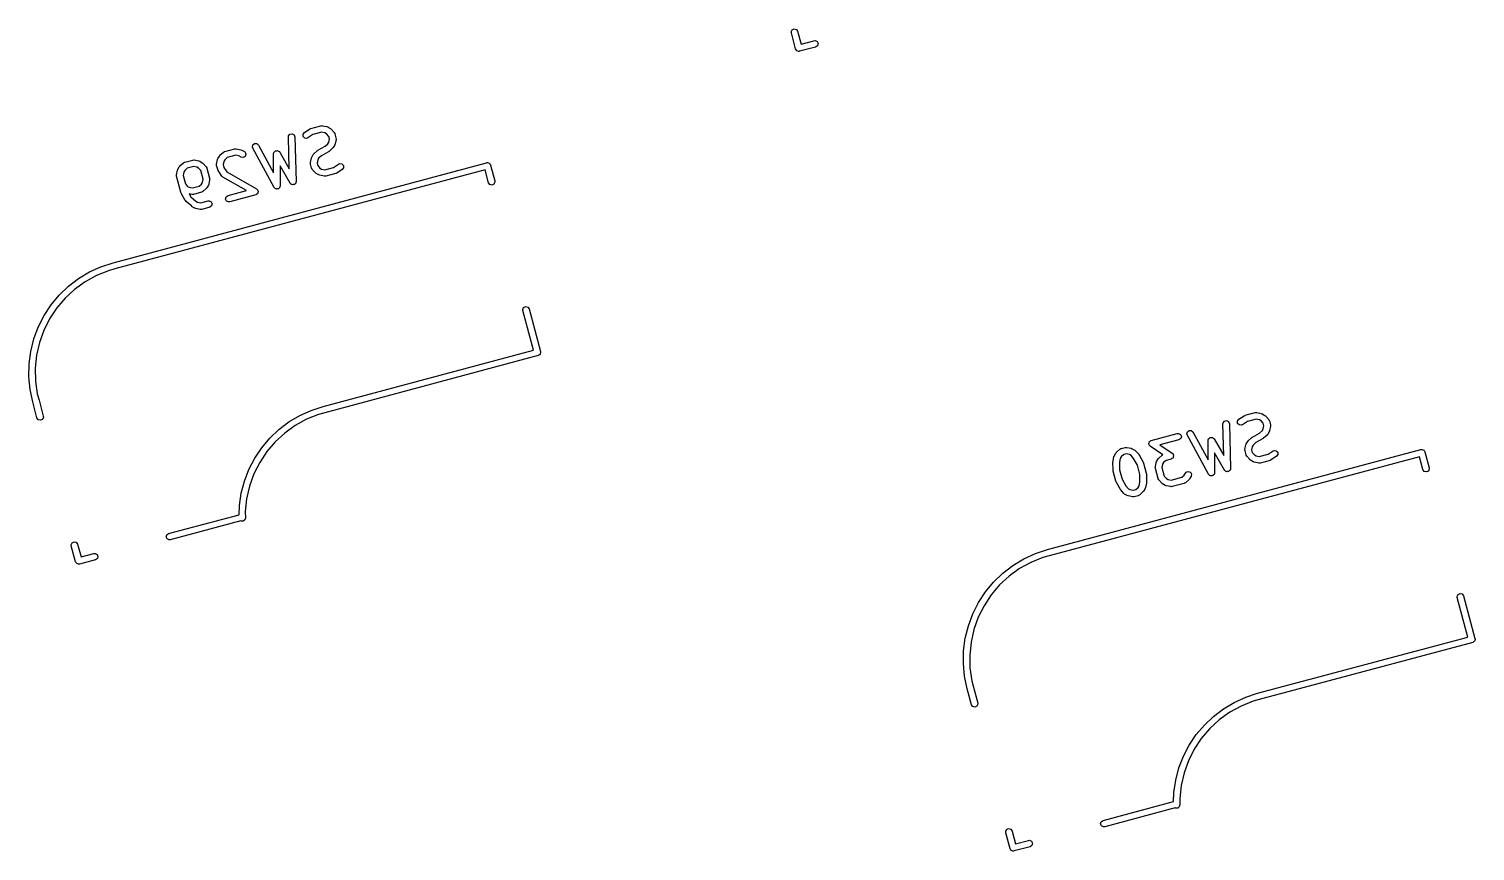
# Model space of a CAD drawing. Extents: x 46 to 264, y -122 to -26.
# Drawn here: x 230.53 to 263.79, y -80.31 to -61.4 of the extents above; entities that cross this region are included whole.
import ezdxf

# ---------------------------------------------------------------- set-up
doc = ezdxf.new("R2010")
doc.units = 0
doc.layers.add('BLACK', color=7, linetype='CONTINUOUS')

msp = doc.modelspace()

# ---------------------------------------------------------------- linework, layer by layer
at = {"layer": 'BLACK', "linetype": 'CONTINUOUS'}
for p, q in [((248.065, -61.4641), (248.087, -61.4176)), ((248.068, -61.4901), (248.065, -61.4641)), ((248.166, -61.8581), (248.068, -61.4901)), ((248.087, -61.4176), (248.133, -61.396)), ((248.133, -61.396), (248.183, -61.4092)), ((248.183, -61.4092), (248.212, -61.4513)), ((248.212, -61.4513), (248.292, -61.7468)), ((248.177, -61.8741), (248.166, -61.8581)), ((248.626, -61.8125), (248.258, -61.9111)), ((248.292, -61.7468), (248.587, -61.6676)), ((248.587, -61.6676), (248.613, -61.6654)), ((248.613, -61.6654), (248.66, -61.687)), ((248.668, -61.7831), (248.626, -61.8125)), ((248.66, -61.687), (248.681, -61.7335)), ((248.681, -61.7335), (248.668, -61.7831)), ((248.186, -61.8917), (248.177, -61.8741)), ((248.192, -61.8946), (248.186, -61.8917)), ((248.196, -61.9001), (248.192, -61.8946)), ((248.214, -61.9052), (248.196, -61.9001)), ((248.232, -61.9134), (248.214, -61.9052)), ((248.242, -61.9125), (248.232, -61.9134)), ((248.245, -61.9134), (248.242, -61.9125)), ((248.248, -61.912), (248.245, -61.9134)), ((248.258, -61.9111), (248.248, -61.912)), ((236.504, -63.8581), (236.535, -63.8179)), ((236.535, -63.8179), (236.586, -63.8076)), ((236.586, -63.8076), (236.631, -63.832)), ((236.631, -63.832), (236.65, -63.8797)), ((236.837, -63.8201), (236.868, -63.7789)), ((236.84, -63.8713), (236.837, -63.8201)), ((236.868, -63.7789), (236.993, -63.6959)), ((237.066, -63.8278), (236.95, -63.9041)), ((236.993, -63.6959), (237.014, -63.687)), ((237.014, -63.687), (237.015, -63.6861)), ((237.015, -63.6861), (237.245, -63.6244)), ((237.267, -63.7739), (237.066, -63.8278)), ((237.245, -63.6244), (237.271, -63.6222)), ((237.342, -63.7893), (237.267, -63.7739)), ((237.271, -63.6222), (237.275, -63.6241)), ((237.275, -63.6241), (237.28, -63.6234)), ((237.28, -63.6234), (237.384, -63.6448)), ((237.379, -63.8108), (237.342, -63.7893)), ((237.43, -63.8681), (237.379, -63.8108)), ((237.384, -63.6448), (237.405, -63.653)), ((237.405, -63.653), (237.406, -63.6533)), ((237.406, -63.6533), (237.465, -63.687)), ((237.465, -63.687), (237.482, -63.7014)), ((237.482, -63.7014), (237.483, -63.7021)), ((237.483, -63.7021), (237.554, -63.7818)), ((237.554, -63.7818), (237.568, -63.804)), ((237.568, -63.804), (237.568, -63.8085)), ((237.568, -63.8085), (237.57, -63.8122)), ((237.57, -63.8122), (237.595, -63.9042)), ((235.037, -64.216), (235.267, -64.1544)), ((235.267, -64.1544), (235.293, -64.1521)), ((235.293, -64.1521), (235.297, -64.154)), ((235.297, -64.154), (235.302, -64.1534)), ((235.302, -64.1534), (235.406, -64.1747)), ((235.406, -64.1747), (235.427, -64.183)), ((235.427, -64.183), (235.429, -64.1832)), ((235.429, -64.1832), (235.487, -64.2169)), ((235.673, -64.1146), (235.683, -64.0643)), ((235.681, -64.1393), (235.673, -64.1146)), ((236.17, -65.0436), (235.681, -64.1393)), ((235.683, -64.0643), (235.723, -64.0324)), ((235.723, -64.0324), (235.774, -64.0339)), ((235.774, -64.0339), (235.813, -64.0679)), ((235.813, -64.0679), (236.16, -64.7108)), ((236.5, -63.8839), (236.504, -63.8581)), ((236.52, -64.6143), (236.5, -63.8839)), ((236.65, -63.8797), (236.678, -64.9072)), ((236.875, -63.9086), (236.84, -63.8713)), ((236.926, -63.9144), (236.875, -63.9086)), ((236.95, -63.9041), (236.926, -63.9144)), ((237.177, -64.1893), (237.18, -64.1866)), ((237.18, -64.1866), (237.344, -64.0953)), ((237.344, -64.0953), (237.409, -64.0382)), ((237.409, -64.0382), (237.43, -64.0009)), ((237.446, -63.9259), (237.43, -63.8681)), ((237.43, -64.0009), (237.446, -63.9259)), ((237.517, -64.1423), (237.438, -64.213)), ((237.518, -64.1409), (237.517, -64.1423)), ((237.532, -64.1237), (237.518, -64.1409)), ((237.566, -64.0654), (237.532, -64.1237)), ((237.575, -64.0429), (237.566, -64.0638)), ((237.566, -64.0638), (237.566, -64.0654)), ((237.596, -63.9386), (237.575, -64.0429)), ((237.595, -63.9042), (237.597, -63.9301)), ((237.597, -63.9301), (237.595, -63.9342)), ((237.595, -63.9342), (237.596, -63.9386)), ((232.469, -66.7754), (241.056, -64.4745)), ((234.007, -64.5495), (234.087, -64.4789)), ((234.087, -64.4789), (234.109, -64.4652)), ((234.109, -64.4652), (234.114, -64.4651)), ((234.114, -64.4651), (234.117, -64.4625)), ((234.117, -64.4625), (234.301, -64.4132)), ((234.301, -64.4132), (234.327, -64.411)), ((234.327, -64.411), (234.331, -64.4129)), ((234.331, -64.4129), (234.336, -64.4122)), ((234.336, -64.4122), (234.44, -64.4335)), ((234.44, -64.4335), (234.461, -64.4418)), ((234.461, -64.4418), (234.463, -64.4421)), ((234.463, -64.4421), (234.521, -64.4757)), ((234.521, -64.4757), (234.538, -64.4902)), ((234.538, -64.4902), (234.54, -64.4909)), ((234.54, -64.4909), (234.61, -64.5706)), ((234.847, -64.5152), (234.849, -64.5112)), ((234.85, -64.5412), (234.847, -64.5152)), ((234.849, -64.5067), (234.87, -64.4024)), ((234.849, -64.5112), (234.849, -64.5067)), ((234.87, -64.4024), (234.878, -64.3816)), ((234.878, -64.3799), (234.912, -64.3216)), ((234.878, -64.3816), (234.878, -64.3799)), ((234.912, -64.3216), (234.927, -64.3044)), ((234.927, -64.303), (235.007, -64.2324)), ((234.927, -64.3044), (234.927, -64.303)), ((235.014, -64.4444), (234.999, -64.5194)), ((234.999, -64.5194), (235.016, -64.5826)), ((235.007, -64.2324), (235.029, -64.2187)), ((235.036, -64.4072), (235.014, -64.4444)), ((235.029, -64.2187), (235.034, -64.2186)), ((235.034, -64.2186), (235.037, -64.216)), ((235.093, -64.3563), (235.036, -64.4072)), ((235.289, -64.3039), (235.093, -64.3563)), ((235.364, -64.3192), (235.289, -64.3039)), ((235.412, -64.3468), (235.364, -64.3192)), ((235.462, -64.3557), (235.412, -64.3468)), ((235.507, -64.3301), (235.462, -64.3557)), ((235.487, -64.2169), (235.507, -64.2337)), ((235.507, -64.2337), (235.524, -64.2819)), ((235.524, -64.2819), (235.507, -64.3301)), ((236.16, -64.2688), (236.164, -64.2431)), ((236.16, -64.7108), (236.16, -64.2688)), ((236.164, -64.2431), (236.169, -64.2378)), ((236.169, -64.2378), (236.17, -64.2311)), ((236.17, -64.2311), (236.185, -64.2186)), ((236.185, -64.2186), (236.197, -64.2038)), ((236.197, -64.2038), (236.204, -64.2026)), ((236.204, -64.2026), (236.209, -64.1982)), ((236.209, -64.1982), (236.228, -64.1982)), ((236.228, -64.1982), (236.248, -64.1948)), ((236.248, -64.1948), (236.254, -64.1982)), ((236.254, -64.1982), (236.26, -64.1982)), ((236.26, -64.1982), (236.275, -64.2107)), ((236.275, -64.2107), (236.292, -64.2204)), ((236.292, -64.2204), (236.294, -64.2268)), ((236.294, -64.2268), (236.3, -64.2312)), ((236.3, -64.2312), (236.52, -64.6143)), ((237.007, -64.4789), (237.009, -64.4748)), ((237.009, -64.5048), (237.007, -64.4789)), ((237.008, -64.4704), (237.029, -64.3661)), ((237.009, -64.4748), (237.008, -64.4704)), ((237.034, -64.5968), (237.009, -64.5048)), ((237.029, -64.3661), (237.038, -64.3452)), ((237.038, -64.3436), (237.072, -64.2853)), ((237.038, -64.3452), (237.038, -64.3436)), ((237.072, -64.2853), (237.086, -64.2681)), ((237.086, -64.2681), (237.087, -64.2667)), ((237.087, -64.2667), (237.166, -64.196)), ((237.174, -64.4081), (237.159, -64.4831)), ((237.159, -64.4831), (237.174, -64.5409)), ((237.166, -64.196), (237.177, -64.1893)), ((237.195, -64.3708), (237.174, -64.4081)), ((237.26, -64.3137), (237.195, -64.3708)), ((237.424, -64.2224), (237.26, -64.3137)), ((237.427, -64.2197), (237.424, -64.2224)), ((237.438, -64.213), (237.427, -64.2197)), ((237.538, -64.5812), (237.654, -64.5049)), ((237.654, -64.5049), (237.678, -64.4946)), ((237.678, -64.4946), (237.729, -64.5004)), ((237.729, -64.5004), (237.764, -64.5377)), ((241.056, -64.4745), (241.066, -64.4736)), ((241.066, -64.4736), (241.069, -64.4722)), ((241.069, -64.4722), (241.072, -64.4731)), ((241.072, -64.4731), (241.082, -64.4722)), ((241.082, -64.4722), (241.1, -64.4804)), ((241.1, -64.4804), (241.118, -64.4855)), ((241.118, -64.4855), (241.122, -64.491)), ((241.122, -64.491), (241.128, -64.4939)), ((241.128, -64.4939), (241.137, -64.5116)), ((241.137, -64.5116), (241.148, -64.5275)), ((241.022, -64.6388), (232.508, -66.9203)), ((233.927, -64.7617), (233.929, -64.7577)), ((233.93, -64.7877), (233.927, -64.7617)), ((233.929, -64.7532), (233.95, -64.6489)), ((233.929, -64.7577), (233.929, -64.7532)), ((234.028, -65.1556), (233.93, -64.7877)), ((233.95, -64.6489), (233.958, -64.628)), ((233.958, -64.628), (233.959, -64.6264)), ((233.959, -64.6264), (233.992, -64.5681)), ((233.992, -64.5681), (234.007, -64.5509)), ((234.007, -64.5509), (234.007, -64.5495)), ((234.095, -64.6909), (234.079, -64.7659)), ((234.079, -64.7659), (234.132, -64.9617)), ((234.116, -64.6537), (234.095, -64.6909)), ((234.173, -64.6028), (234.116, -64.6537)), ((234.323, -64.5627), (234.173, -64.6028)), ((234.398, -64.5781), (234.323, -64.5627)), ((234.435, -64.5996), (234.398, -64.5781)), ((234.486, -64.6569), (234.435, -64.5996)), ((234.539, -64.8526), (234.486, -64.6569)), ((234.523, -64.9277), (234.539, -64.8526)), ((234.61, -64.5706), (234.624, -64.5928)), ((234.624, -64.5928), (234.624, -64.5973)), ((234.624, -64.5973), (234.627, -64.6009)), ((234.627, -64.6009), (234.688, -64.8309)), ((234.688, -64.8309), (234.69, -64.8569)), ((234.874, -64.6332), (234.85, -64.5412)), ((234.875, -64.6345), (234.874, -64.6332)), ((234.884, -64.6551), (234.875, -64.6345)), ((234.967, -64.7807), (234.884, -64.6551)), ((234.971, -64.7834), (234.967, -64.7807)), ((234.972, -64.7876), (234.971, -64.7834)), ((234.992, -64.8044), (234.972, -64.7876)), ((235.535, -65.1179), (234.992, -64.8044)), ((235.016, -64.5826), (235.083, -64.6833)), ((235.083, -64.6833), (235.767, -65.0785)), ((236.539, -64.9467), (236.31, -64.5498)), ((236.31, -64.5498), (236.311, -65.0078)), ((237.036, -64.6005), (237.034, -64.5968)), ((237.036, -64.605), (237.036, -64.6005)), ((237.05, -64.6272), (237.036, -64.605)), ((237.121, -64.7069), (237.05, -64.6272)), ((237.122, -64.7076), (237.121, -64.7069)), ((237.139, -64.722), (237.122, -64.7076)), ((237.198, -64.7557), (237.139, -64.722)), ((237.174, -64.5409), (237.225, -64.5982)), ((237.199, -64.756), (237.198, -64.7557)), ((237.22, -64.7642), (237.199, -64.756)), ((237.324, -64.7856), (237.22, -64.7642)), ((237.225, -64.5982), (237.262, -64.6197)), ((237.262, -64.6197), (237.337, -64.6351)), ((237.329, -64.7849), (237.324, -64.7856)), ((237.333, -64.7868), (237.329, -64.7849)), ((237.359, -64.7846), (237.333, -64.7868)), ((237.337, -64.6351), (237.538, -64.5812)), ((237.589, -64.7229), (237.359, -64.7846)), ((237.59, -64.722), (237.589, -64.7229)), ((237.611, -64.7131), (237.59, -64.722)), ((237.736, -64.6301), (237.611, -64.7131)), ((237.767, -64.5889), (237.736, -64.6301)), ((237.764, -64.5377), (237.767, -64.5889)), ((241.102, -64.9344), (241.022, -64.6388)), ((241.148, -64.5275), (241.246, -64.8955)), ((234.03, -65.1585), (234.028, -65.1556)), ((234.035, -65.1726), (234.03, -65.1585)), ((234.13, -65.3443), (234.035, -65.1726)), ((234.132, -64.9617), (234.182, -65.019)), ((234.182, -65.019), (234.22, -65.0405)), ((234.22, -65.0405), (234.295, -65.0559)), ((234.295, -65.0559), (234.445, -65.0158)), ((234.5, -65.1561), (234.316, -65.2054)), ((234.445, -65.0158), (234.502, -64.9649)), ((234.504, -65.1535), (234.5, -65.1561)), ((234.502, -64.9649), (234.523, -64.9277)), ((234.509, -65.1534), (234.504, -65.1535)), ((234.531, -65.1397), (234.509, -65.1534)), ((234.61, -65.0691), (234.531, -65.1397)), ((234.611, -65.0677), (234.61, -65.0691)), ((234.626, -65.0505), (234.611, -65.0677)), ((234.659, -64.9922), (234.626, -65.0505)), ((234.66, -64.9905), (234.659, -64.9922)), ((234.668, -64.9697), (234.66, -64.9905)), ((234.689, -64.8654), (234.668, -64.9697)), ((234.69, -64.8569), (234.689, -64.8609)), ((234.689, -64.8609), (234.689, -64.8654)), ((235.112, -65.2313), (235.535, -65.1179)), ((235.767, -65.0785), (235.78, -65.0891)), ((235.78, -65.0891), (235.783, -65.0904)), ((235.783, -65.0904), (235.783, -65.0923)), ((235.783, -65.0923), (235.787, -65.0953)), ((235.787, -65.0953), (235.795, -65.1165)), ((235.797, -65.1647), (235.791, -65.1865)), ((235.795, -65.1165), (235.804, -65.1369)), ((235.805, -65.1435), (235.797, -65.1647)), ((235.804, -65.1369), (235.803, -65.1403)), ((235.803, -65.1403), (235.805, -65.1435)), ((236.175, -65.0488), (236.17, -65.0436)), ((236.178, -65.0562), (236.175, -65.0488)), ((236.194, -65.0654), (236.178, -65.0562)), ((236.208, -65.0776), (236.194, -65.0654)), ((236.216, -65.0779), (236.208, -65.0776)), ((236.223, -65.0818), (236.216, -65.0779)), ((236.241, -65.0786), (236.223, -65.0818)), ((236.259, -65.0791), (236.241, -65.0786)), ((236.265, -65.0742), (236.259, -65.0791)), ((236.273, -65.0728), (236.265, -65.0742)), ((236.285, -65.0587), (236.273, -65.0728)), ((236.299, -65.0472), (236.285, -65.0587)), ((236.301, -65.0395), (236.299, -65.0472)), ((236.306, -65.0335), (236.301, -65.0395)), ((236.311, -65.0078), (236.306, -65.0335)), ((236.545, -64.9518), (236.539, -64.9467)), ((236.547, -64.9591), (236.545, -64.9518)), ((236.564, -64.9679), (236.547, -64.9591)), ((236.578, -64.9798), (236.564, -64.9679)), ((236.586, -64.9798), (236.578, -64.9798)), ((236.593, -64.9835), (236.586, -64.9798)), ((236.611, -64.9798), (236.593, -64.9835)), ((236.629, -64.9798), (236.611, -64.9798)), ((236.635, -64.9748), (236.629, -64.9798)), ((236.643, -64.9732), (236.635, -64.9748)), ((236.654, -64.9587), (236.643, -64.9732)), ((236.668, -64.9469), (236.654, -64.9587)), ((236.67, -64.9391), (236.668, -64.9469)), ((236.675, -64.933), (236.67, -64.9391)), ((236.678, -64.9072), (236.675, -64.933)), ((241.131, -64.9764), (241.102, -64.9344)), ((241.181, -64.9897), (241.131, -64.9764)), ((241.227, -64.968), (241.181, -64.9897)), ((241.249, -64.9215), (241.227, -64.968)), ((241.246, -64.8955), (241.249, -64.9215)), ((234.131, -65.3446), (234.13, -65.3443)), ((234.147, -65.3642), (234.131, -65.3446)), ((234.276, -65.4776), (234.147, -65.3642)), ((234.282, -65.2064), (234.218, -65.1933)), ((234.218, -65.1933), (234.255, -65.2601)), ((234.255, -65.2601), (234.369, -65.36)), ((234.279, -65.4788), (234.276, -65.4776)), ((234.288, -65.4862), (234.279, -65.4788)), ((234.286, -65.2057), (234.282, -65.2064)), ((234.291, -65.2076), (234.286, -65.2057)), ((234.346, -65.5199), (234.288, -65.4862)), ((234.316, -65.2054), (234.291, -65.2076)), ((234.369, -65.36), (234.41, -65.3839)), ((234.41, -65.3839), (234.485, -65.3992)), ((234.485, -65.3992), (234.652, -65.3545)), ((234.691, -65.4994), (234.507, -65.5487)), ((234.652, -65.3545), (234.678, -65.3522)), ((234.678, -65.3522), (234.725, -65.3739)), ((234.733, -65.47), (234.691, -65.4994)), ((234.725, -65.3739), (234.746, -65.4204)), ((234.746, -65.4204), (234.733, -65.47)), ((235.057, -65.3102), (235.07, -65.2607)), ((235.079, -65.3567), (235.057, -65.3102)), ((235.07, -65.2607), (235.112, -65.2313)), ((235.125, -65.3784), (235.079, -65.3567)), ((235.151, -65.3761), (235.125, -65.3784)), ((235.749, -65.2159), (235.151, -65.3761)), ((235.767, -65.203), (235.749, -65.2159)), ((235.787, -65.1917), (235.767, -65.203)), ((235.788, -65.1885), (235.787, -65.1917)), ((235.791, -65.1865), (235.788, -65.1885)), ((234.347, -65.5201), (234.346, -65.5199)), ((234.368, -65.5284), (234.347, -65.5201)), ((234.473, -65.5497), (234.368, -65.5284)), ((234.477, -65.5491), (234.473, -65.5497)), ((234.481, -65.551), (234.477, -65.5491)), ((234.507, -65.5487), (234.481, -65.551)), ((232.19, -66.8671), (232.469, -66.7755)), ((232.469, -66.7755), (232.469, -66.7754)), ((232.469, -66.7754), (232.469, -66.7754)), ((232.469, -66.7754), (232.469, -66.7754)), ((231.44, -67.3192), (231.673, -67.1407)), ((231.673, -67.1407), (231.924, -66.9894)), ((232.087, -67.0703), (231.826, -67.2141)), ((231.924, -66.9894), (232.19, -66.8671)), ((232.364, -66.9589), (232.087, -67.0703)), ((232.508, -66.9203), (232.364, -66.9589)), ((232.508, -66.9203), (232.508, -66.9203)), ((232.508, -66.9203), (232.508, -66.9203)), ((231.229, -67.5227), (231.44, -67.3192)), ((231.584, -67.3884), (231.365, -67.5906)), ((231.826, -67.2141), (231.584, -67.3884)), ((230.881, -67.9938), (231.042, -67.7485)), ((231.172, -67.8178), (231.007, -68.0665)), ((231.042, -67.7485), (231.229, -67.5227)), ((231.365, -67.5906), (231.172, -67.8178)), ((241.888, -67.8525), (241.91, -67.8061)), ((241.91, -67.8061), (241.956, -67.7844)), ((241.956, -67.7844), (242.006, -67.7976)), ((242.006, -67.7976), (242.035, -67.8397)), ((242.035, -67.8397), (242.298, -68.8211)), ((230.749, -68.2556), (230.881, -67.9938)), ((231.007, -68.0665), (230.874, -68.3333)), ((241.89, -67.8785), (241.888, -67.8525)), ((242.134, -68.7874), (241.89, -67.8785)), ((230.647, -68.5305), (230.749, -68.2556)), ((230.874, -68.3333), (230.774, -68.6142)), ((230.538, -69.1059), (230.576, -68.8151)), ((230.576, -68.8151), (230.647, -68.5305)), ((230.774, -68.6142), (230.708, -68.9052)), ((237.3, -70.0828), (242.134, -68.7874)), ((242.298, -68.8211), (242.299, -68.8309)), ((242.299, -68.8309), (242.301, -68.8339)), ((242.301, -68.8339), (242.3, -68.8371)), ((242.3, -68.8371), (242.301, -68.847)), ((230.533, -69.3991), (230.538, -69.1059)), ((230.708, -68.9052), (230.678, -69.2018)), ((242.245, -68.9129), (237.338, -70.2277)), ((242.261, -68.9017), (242.245, -68.9129)), ((242.279, -68.8935), (242.261, -68.9017)), ((242.282, -68.8874), (242.279, -68.8935)), ((242.287, -68.8835), (242.282, -68.8874)), ((242.292, -68.8647), (242.287, -68.8835)), ((242.301, -68.847), (242.292, -68.8647)), ((230.56, -69.691), (230.533, -69.3991)), ((230.678, -69.2018), (230.684, -69.5)), ((230.684, -69.5), (230.726, -69.7952)), ((230.62, -69.9781), (230.56, -69.691)), ((230.726, -69.7952), (230.765, -69.9393)), ((230.718, -70.3461), (230.62, -69.9781)), ((230.62, -69.9781), (230.62, -69.9781)), ((230.62, -69.9781), (230.62, -69.9781)), ((230.765, -69.9393), (230.765, -69.9393)), ((230.765, -69.9393), (230.863, -70.3073)), ((236.762, -70.2925), (237.025, -70.1728)), ((237.025, -70.1728), (237.3, -70.0828)), ((237.3, -70.0828), (237.3, -70.0828)), ((237.3, -70.0828), (237.3, -70.0828)), ((230.748, -70.3881), (230.718, -70.3461)), ((230.797, -70.4014), (230.748, -70.3881)), ((230.844, -70.3797), (230.797, -70.4014)), ((230.866, -70.3332), (230.844, -70.3797)), ((230.863, -70.3073), (230.866, -70.3332)), ((236.284, -70.6149), (236.514, -70.4405)), ((236.514, -70.4405), (236.762, -70.2925)), ((236.919, -70.3771), (236.658, -70.5205)), ((237.195, -70.2661), (236.919, -70.3771)), ((237.338, -70.2277), (237.195, -70.2661)), ((237.338, -70.2277), (237.338, -70.2277)), ((237.338, -70.2277), (237.338, -70.2277)), ((237.338, -70.2277), (237.338, -70.2277)), ((237.338, -70.2277), (237.338, -70.2277)), ((257.99, -70.4846), (257.994, -70.4588)), ((258.011, -71.215), (257.99, -70.4846)), ((257.994, -70.4588), (258.026, -70.4186)), ((258.026, -70.4186), (258.076, -70.4083)), ((258.076, -70.4083), (258.121, -70.4327)), ((258.121, -70.4327), (258.14, -70.4804)), ((258.14, -70.4804), (258.169, -71.5079)), ((258.328, -70.4208), (258.358, -70.3796)), ((258.331, -70.472), (258.328, -70.4208)), ((258.366, -70.5093), (258.331, -70.472)), ((258.358, -70.3796), (258.484, -70.2966)), ((258.441, -70.5048), (258.417, -70.5152)), ((258.556, -70.4285), (258.441, -70.5048)), ((258.484, -70.2966), (258.505, -70.2877)), ((258.505, -70.2877), (258.506, -70.2868)), ((258.506, -70.2868), (258.736, -70.2252)), ((258.758, -70.3746), (258.556, -70.4285)), ((258.736, -70.2252), (258.762, -70.2229)), ((258.833, -70.39), (258.758, -70.3746)), ((258.762, -70.2229), (258.766, -70.2248)), ((258.766, -70.2248), (258.77, -70.2241)), ((258.77, -70.2241), (258.875, -70.2455)), ((258.87, -70.4115), (258.833, -70.39)), ((258.921, -70.4688), (258.87, -70.4115)), ((258.875, -70.2455), (258.895, -70.2537)), ((258.895, -70.2537), (258.897, -70.254)), ((258.897, -70.254), (258.955, -70.2877)), ((258.936, -70.5266), (258.921, -70.4688)), ((258.955, -70.2877), (258.973, -70.3021)), ((258.973, -70.3021), (258.974, -70.3029)), ((258.974, -70.3029), (259.045, -70.3825)), ((259.045, -70.3825), (259.058, -70.4047)), ((259.058, -70.4047), (259.058, -70.4092)), ((259.058, -70.4092), (259.061, -70.4129)), ((259.061, -70.4129), (259.086, -70.5049)), ((259.086, -70.5049), (259.088, -70.5308)), ((235.888, -71.0343), (236.075, -70.8137)), ((236.075, -70.8137), (236.284, -70.6149)), ((236.417, -70.6942), (236.198, -70.8956)), ((236.658, -70.5205), (236.417, -70.6942)), ((256.344, -70.8661), (256.942, -70.7058)), ((256.942, -70.7058), (256.968, -70.7036)), ((256.968, -70.7036), (257.014, -70.7252)), ((257.023, -70.8213), (256.981, -70.8507)), ((257.014, -70.7252), (257.036, -70.7717)), ((257.036, -70.7717), (257.023, -70.8213)), ((257.163, -70.7153), (257.174, -70.665)), ((257.171, -70.74), (257.163, -70.7153)), ((257.66, -71.6443), (257.171, -70.74)), ((257.174, -70.665), (257.214, -70.6332)), ((257.214, -70.6332), (257.265, -70.6346)), ((257.265, -70.6346), (257.303, -70.6687)), ((257.303, -70.6687), (257.651, -71.3115)), ((257.655, -70.8438), (257.659, -70.8386)), ((257.659, -70.8386), (257.66, -70.8318)), ((257.66, -70.8318), (257.675, -70.8194)), ((257.675, -70.8194), (257.688, -70.8045)), ((257.688, -70.8045), (257.694, -70.8033)), ((257.694, -70.8033), (257.7, -70.7989)), ((257.7, -70.7989), (257.719, -70.7989)), ((257.719, -70.7989), (257.738, -70.7955)), ((257.738, -70.7955), (257.744, -70.7989)), ((257.744, -70.7989), (257.751, -70.7989)), ((257.751, -70.7989), (257.766, -70.8114)), ((257.766, -70.8114), (257.783, -70.8211)), ((257.783, -70.8211), (257.785, -70.8275)), ((257.785, -70.8275), (257.79, -70.832)), ((257.79, -70.832), (258.011, -71.215)), ((258.417, -70.5152), (258.366, -70.5093)), ((258.577, -70.8674), (258.657, -70.7968)), ((258.657, -70.7968), (258.668, -70.79)), ((258.668, -70.79), (258.67, -70.7873)), ((258.67, -70.7873), (258.835, -70.696)), ((258.915, -70.8231), (258.75, -70.9144)), ((258.835, -70.696), (258.899, -70.6389)), ((258.899, -70.6389), (258.921, -70.6016)), ((258.917, -70.8205), (258.915, -70.8231)), ((258.928, -70.8137), (258.917, -70.8205)), ((258.921, -70.6016), (258.936, -70.5266)), ((259.008, -70.743), (258.928, -70.8137)), ((259.009, -70.7416), (259.008, -70.743)), ((259.023, -70.7244), (259.009, -70.7416)), ((259.057, -70.6661), (259.023, -70.7244)), ((259.065, -70.6436), (259.057, -70.6645)), ((259.057, -70.6645), (259.057, -70.6661)), ((259.087, -70.5393), (259.065, -70.6436)), ((259.088, -70.5308), (259.086, -70.5349)), ((259.086, -70.5349), (259.087, -70.5393)), ((235.728, -71.2741), (235.888, -71.0343)), ((236.005, -71.1219), (235.84, -71.3698)), ((236.198, -70.8956), (236.005, -71.1219)), ((253.96, -73.3761), (262.547, -71.0752)), ((255.495, -71.2148), (255.529, -71.1565)), ((255.529, -71.1565), (255.543, -71.1393)), ((255.543, -71.1393), (255.544, -71.1379)), ((255.544, -71.1379), (255.624, -71.0673)), ((255.624, -71.0673), (255.646, -71.0536)), ((255.646, -71.0536), (255.65, -71.0535)), ((255.65, -71.0535), (255.654, -71.0509)), ((255.654, -71.0509), (255.746, -71.0263)), ((255.746, -71.0263), (255.772, -71.024)), ((255.772, -71.024), (255.776, -71.0259)), ((255.776, -71.0259), (255.781, -71.0252)), ((255.781, -71.0252), (255.885, -71.0466)), ((255.885, -71.0466), (255.906, -71.0548)), ((255.906, -71.0548), (255.907, -71.0551)), ((255.907, -71.0551), (255.966, -71.0888)), ((255.966, -71.0888), (255.983, -71.1032)), ((255.983, -71.1032), (255.984, -71.104)), ((255.984, -71.104), (256.055, -71.1836)), ((256.289, -70.9335), (256.297, -70.915)), ((256.29, -70.9393), (256.289, -70.9335)), ((256.289, -70.945), (256.29, -70.9393)), ((256.297, -70.9634), (256.289, -70.945)), ((256.297, -70.915), (256.302, -70.8955)), ((256.303, -70.9828), (256.297, -70.9634)), ((256.302, -70.8955), (256.307, -70.892)), ((256.309, -70.9887), (256.303, -70.9828)), ((256.307, -70.892), (256.309, -70.8866)), ((256.309, -70.8866), (256.327, -70.8776)), ((256.31, -70.9915), (256.309, -70.9887)), ((256.314, -70.993), (256.31, -70.9915)), ((256.322, -71.0008), (256.314, -70.993)), ((256.609, -71.1932), (256.322, -71.0008)), ((256.327, -70.8776), (256.344, -70.8661)), ((256.981, -70.8507), (256.543, -70.9682)), ((256.543, -70.9682), (256.826, -71.1579)), ((256.826, -71.1579), (256.834, -71.1657)), ((256.834, -71.1657), (256.837, -71.1672)), ((256.837, -71.1672), (256.838, -71.17)), ((256.838, -71.17), (256.845, -71.1759)), ((257.65, -70.8695), (257.655, -70.8438)), ((257.651, -71.3115), (257.65, -70.8695)), ((258.029, -71.5475), (257.801, -71.1505)), ((257.801, -71.1505), (257.801, -71.6085)), ((258.497, -71.0796), (258.499, -71.0756)), ((258.5, -71.1056), (258.497, -71.0796)), ((258.499, -71.0711), (258.52, -70.9668)), ((258.499, -71.0756), (258.499, -71.0711)), ((258.524, -71.1976), (258.5, -71.1056)), ((258.52, -70.9668), (258.528, -70.9459)), ((258.528, -70.9459), (258.529, -70.9443)), ((258.529, -70.9443), (258.562, -70.886)), ((258.562, -70.886), (258.577, -70.8688)), ((258.577, -70.8688), (258.577, -70.8674)), ((258.665, -71.0088), (258.649, -71.0838)), ((258.649, -71.0838), (258.665, -71.1416)), ((258.686, -70.9716), (258.665, -71.0088)), ((258.665, -71.1416), (258.716, -71.1989)), ((258.75, -70.9144), (258.686, -70.9716)), ((259.029, -71.1819), (259.144, -71.1057)), ((259.144, -71.1057), (259.168, -71.0953)), ((259.168, -71.0953), (259.219, -71.1012)), ((259.219, -71.1012), (259.255, -71.1384)), ((259.255, -71.1384), (259.258, -71.1896)), ((262.547, -71.0752), (262.557, -71.0743)), ((262.557, -71.0743), (262.56, -71.0729)), ((262.56, -71.0729), (262.563, -71.0738)), ((262.563, -71.0738), (262.573, -71.0729)), ((262.573, -71.0729), (262.59, -71.0812)), ((262.59, -71.0812), (262.609, -71.0862)), ((262.609, -71.0862), (262.613, -71.0918)), ((262.613, -71.0918), (262.619, -71.0946)), ((262.619, -71.0946), (262.627, -71.1123)), ((262.627, -71.1123), (262.639, -71.1282)), ((262.639, -71.1282), (262.737, -71.4963)), ((235.594, -71.5302), (235.728, -71.2741)), ((235.84, -71.3698), (235.707, -71.6356)), ((262.513, -71.2395), (253.998, -73.521)), ((255.464, -71.3579), (255.466, -71.3451)), ((255.467, -71.5542), (255.464, -71.3579)), ((255.465, -71.3416), (255.487, -71.2373)), ((255.466, -71.3451), (255.465, -71.3416)), ((255.487, -71.2373), (255.495, -71.2164)), ((255.495, -71.2164), (255.495, -71.2148)), ((255.631, -71.2793), (255.614, -71.3636)), ((255.614, -71.3636), (255.617, -71.5425)), ((255.653, -71.2421), (255.631, -71.2793)), ((255.71, -71.1912), (255.653, -71.2421)), ((255.768, -71.1757), (255.71, -71.1912)), ((255.843, -71.1911), (255.768, -71.1757)), ((255.88, -71.2126), (255.843, -71.1911)), ((255.937, -71.277), (255.88, -71.2126)), ((256.024, -71.4334), (255.937, -71.277)), ((256.081, -71.6455), (256.024, -71.4334)), ((256.055, -71.1836), (256.062, -71.1947)), ((256.062, -71.1947), (256.064, -71.197)), ((256.064, -71.197), (256.16, -71.3687)), ((256.16, -71.3687), (256.165, -71.3828)), ((256.165, -71.3828), (256.167, -71.3857)), ((256.167, -71.3857), (256.228, -71.6156)), ((256.437, -71.4839), (256.439, -71.4798)), ((256.439, -71.5099), (256.437, -71.4839)), ((256.438, -71.4754), (256.459, -71.3711)), ((256.439, -71.4798), (256.438, -71.4754)), ((256.459, -71.3711), (256.467, -71.3502)), ((256.467, -71.3502), (256.468, -71.3486)), ((256.468, -71.3486), (256.501, -71.2903)), ((256.501, -71.2903), (256.516, -71.2731)), ((256.516, -71.2731), (256.517, -71.2717)), ((256.517, -71.2717), (256.596, -71.2011)), ((256.604, -71.4131), (256.588, -71.4881)), ((256.588, -71.4881), (256.641, -71.6839)), ((256.596, -71.2011), (256.609, -71.1932)), ((256.625, -71.3759), (256.604, -71.4131)), ((256.683, -71.325), (256.625, -71.3759)), ((256.803, -71.2926), (256.683, -71.325)), ((256.82, -71.281), (256.803, -71.2926)), ((256.838, -71.2721), (256.82, -71.281)), ((256.841, -71.2666), (256.838, -71.2721)), ((256.845, -71.2632), (256.841, -71.2666)), ((256.845, -71.1759), (256.85, -71.1953)), ((256.851, -71.2437), (256.845, -71.2632)), ((256.85, -71.1953), (256.859, -71.2137)), ((256.859, -71.2252), (256.851, -71.2437)), ((256.859, -71.2137), (256.857, -71.2194)), ((256.857, -71.2194), (256.859, -71.2252)), ((258.527, -71.2012), (258.524, -71.1976)), ((258.527, -71.2057), (258.527, -71.2012)), ((258.541, -71.2279), (258.527, -71.2057)), ((258.611, -71.3076), (258.541, -71.2279)), ((258.613, -71.3084), (258.611, -71.3076)), ((258.63, -71.3228), (258.613, -71.3084)), ((258.688, -71.3564), (258.63, -71.3228)), ((258.69, -71.3567), (258.688, -71.3564)), ((258.711, -71.365), (258.69, -71.3567)), ((258.815, -71.3863), (258.711, -71.365)), ((258.716, -71.1989), (258.753, -71.2204)), ((258.753, -71.2204), (258.828, -71.2358)), ((258.82, -71.3857), (258.815, -71.3863)), ((258.824, -71.3875), (258.82, -71.3857)), ((258.85, -71.3853), (258.824, -71.3875)), ((258.828, -71.2358), (259.029, -71.1819)), ((259.08, -71.3237), (258.85, -71.3853)), ((259.081, -71.3227), (259.08, -71.3237)), ((259.101, -71.3138), (259.081, -71.3227)), ((259.227, -71.2308), (259.101, -71.3138)), ((259.258, -71.1896), (259.227, -71.2308)), ((262.592, -71.5351), (262.513, -71.2395)), ((262.737, -71.4963), (262.739, -71.5222)), ((235.416, -72.0786), (235.49, -71.7995)), ((235.49, -71.7995), (235.594, -71.5302)), ((235.707, -71.6356), (235.606, -71.9156)), ((255.468, -71.5575), (255.467, -71.5542)), ((255.47, -71.5724), (255.468, -71.5575)), ((255.531, -71.8024), (255.47, -71.5724)), ((255.533, -71.8052), (255.531, -71.8024)), ((255.538, -71.8193), (255.533, -71.8052)), ((255.633, -71.991), (255.538, -71.8193)), ((255.617, -71.5425), (255.674, -71.7546)), ((255.674, -71.7546), (255.761, -71.911)), ((256.067, -71.9087), (256.084, -71.8244)), ((256.084, -71.8244), (256.081, -71.6455)), ((256.228, -71.6156), (256.229, -71.6305)), ((256.229, -71.6305), (256.231, -71.6338)), ((256.231, -71.6338), (256.234, -71.8301)), ((256.234, -71.8301), (256.232, -71.8429)), ((256.501, -71.7398), (256.439, -71.5099)), ((256.503, -71.7435), (256.501, -71.7398)), ((256.503, -71.748), (256.503, -71.7435)), ((256.517, -71.7702), (256.503, -71.748)), ((256.588, -71.8499), (256.517, -71.7702)), ((256.641, -71.6839), (256.692, -71.7412)), ((256.692, -71.7412), (256.729, -71.7627)), ((256.729, -71.7627), (256.804, -71.7781)), ((256.804, -71.7781), (257.046, -71.7133)), ((257.046, -71.7133), (257.103, -71.6625)), ((257.103, -71.6625), (257.131, -71.6147)), ((257.131, -71.6147), (257.147, -71.5948)), ((257.212, -71.7666), (257.132, -71.8373)), ((257.147, -71.5948), (257.196, -71.5772)), ((257.196, -71.5772), (257.244, -71.5948)), ((257.227, -71.748), (257.212, -71.7652)), ((257.212, -71.7652), (257.212, -71.7666)), ((257.261, -71.6897), (257.227, -71.748)), ((257.244, -71.5948), (257.269, -71.6392)), ((257.269, -71.6392), (257.261, -71.6897)), ((257.666, -71.6495), (257.66, -71.6443)), ((257.669, -71.6569), (257.666, -71.6495)), ((257.685, -71.6661), (257.669, -71.6569)), ((257.699, -71.6784), (257.685, -71.6661)), ((257.706, -71.6786), (257.699, -71.6784)), ((257.713, -71.6825), (257.706, -71.6786)), ((257.731, -71.6793), (257.713, -71.6825)), ((257.75, -71.6798), (257.731, -71.6793)), ((257.756, -71.6749), (257.75, -71.6798)), ((257.764, -71.6735), (257.756, -71.6749)), ((257.776, -71.6594), (257.764, -71.6735)), ((257.79, -71.6479), (257.776, -71.6594)), ((257.792, -71.6402), (257.79, -71.6479)), ((257.797, -71.6342), (257.792, -71.6402)), ((257.801, -71.6085), (257.797, -71.6342)), ((258.035, -71.5525), (258.029, -71.5475)), ((258.038, -71.5598), (258.035, -71.5525)), ((258.054, -71.5686), (258.038, -71.5598)), ((258.068, -71.5805), (258.054, -71.5686)), ((258.076, -71.5805), (258.068, -71.5805)), ((258.083, -71.5842), (258.076, -71.5805)), ((258.101, -71.5805), (258.083, -71.5842)), ((258.12, -71.5805), (258.101, -71.5805)), ((258.126, -71.5755), (258.12, -71.5805)), ((258.133, -71.5739), (258.126, -71.5755)), ((258.145, -71.5594), (258.133, -71.5739)), ((258.159, -71.5476), (258.145, -71.5594)), ((258.16, -71.5399), (258.159, -71.5476)), ((258.165, -71.5337), (258.16, -71.5399)), ((258.169, -71.5079), (258.165, -71.5337)), ((262.622, -71.5771), (262.592, -71.5351)), ((262.671, -71.5904), (262.622, -71.5771)), ((262.718, -71.5687), (262.671, -71.5904)), ((262.739, -71.5222), (262.718, -71.5687)), ((235.373, -72.3641), (235.416, -72.0786)), ((235.606, -71.9156), (235.54, -72.2056)), ((255.636, -71.9933), (255.633, -71.991)), ((255.643, -72.0044), (255.636, -71.9933)), ((255.714, -72.084), (255.643, -72.0044)), ((255.715, -72.0848), (255.714, -72.084)), ((255.732, -72.0992), (255.715, -72.0848)), ((255.791, -72.1329), (255.732, -72.0992)), ((255.761, -71.911), (255.818, -71.9754)), ((255.792, -72.1332), (255.791, -72.1329)), ((255.813, -72.1414), (255.792, -72.1332)), ((255.917, -72.1628), (255.813, -72.1414)), ((255.818, -71.9754), (255.855, -71.9969)), ((255.855, -71.9969), (255.93, -72.0123)), ((255.922, -72.1621), (255.917, -72.1628)), ((255.926, -72.164), (255.922, -72.1621)), ((255.952, -72.1617), (255.926, -72.164)), ((255.93, -72.0123), (255.988, -71.9968)), ((256.044, -72.1371), (255.952, -72.1617)), ((255.988, -71.9968), (256.045, -71.946)), ((256.047, -72.1345), (256.044, -72.1371)), ((256.045, -71.946), (256.067, -71.9087)), ((256.052, -72.1344), (256.047, -72.1345)), ((256.074, -72.1208), (256.052, -72.1344)), ((256.154, -72.0501), (256.074, -72.1208)), ((256.155, -72.0487), (256.154, -72.0501)), ((256.169, -72.0315), (256.155, -72.0487)), ((256.203, -71.9732), (256.169, -72.0315)), ((256.211, -71.9507), (256.203, -71.9716)), ((256.203, -71.9716), (256.203, -71.9732)), ((256.232, -71.8464), (256.211, -71.9507)), ((256.232, -71.8429), (256.232, -71.8464)), ((256.589, -71.8506), (256.588, -71.8499)), ((256.606, -71.8651), (256.589, -71.8506)), ((256.664, -71.8987), (256.606, -71.8651)), ((256.666, -71.899), (256.664, -71.8987)), ((256.687, -71.9073), (256.666, -71.899)), ((256.791, -71.9286), (256.687, -71.9073)), ((256.796, -71.9279), (256.791, -71.9286)), ((256.8, -71.9298), (256.796, -71.9279)), ((256.826, -71.9276), (256.8, -71.9298)), ((257.102, -71.8536), (256.826, -71.9276)), ((257.105, -71.851), (257.102, -71.8536)), ((257.11, -71.8509), (257.105, -71.851)), ((257.132, -71.8373), (257.11, -71.8509)), ((235.365, -72.5734), (235.373, -72.3641)), ((235.54, -72.2056), (235.509, -72.5015)), ((235.509, -72.5015), (235.512, -72.6502)), ((233.744, -73.0076), (235.365, -72.5734)), ((235.407, -72.7175), (233.783, -73.1525)), ((235.415, -72.7231), (235.407, -72.7175)), ((235.461, -72.7224), (235.415, -72.7231)), ((235.498, -72.6945), (235.461, -72.7224)), ((235.512, -72.6502), (235.498, -72.6945)), ((235.512, -72.6502), (235.512, -72.6502)), ((233.689, -73.0866), (233.702, -73.037)), ((233.711, -73.1331), (233.689, -73.0866)), ((233.702, -73.037), (233.744, -73.0076)), ((233.757, -73.1548), (233.711, -73.1331)), ((233.783, -73.1525), (233.757, -73.1548)), ((231.505, -73.2643), (231.527, -73.2178)), ((231.507, -73.2902), (231.505, -73.2643)), ((231.606, -73.6583), (231.507, -73.2902)), ((231.527, -73.2178), (231.573, -73.1961)), ((231.573, -73.1961), (231.623, -73.2094)), ((231.623, -73.2094), (231.652, -73.2514)), ((231.652, -73.2514), (231.731, -73.547)), ((231.731, -73.547), (232.027, -73.4678)), ((232.027, -73.4678), (232.053, -73.4655)), ((232.053, -73.4655), (232.099, -73.4872)), ((232.099, -73.4872), (232.121, -73.5337)), ((253.415, -73.59), (253.681, -73.4678)), ((253.681, -73.4678), (253.96, -73.3761)), ((253.96, -73.3761), (253.96, -73.3761)), ((253.96, -73.3761), (253.96, -73.3761)), ((253.96, -73.3761), (253.96, -73.3761)), ((231.617, -73.6742), (231.606, -73.6583)), ((231.625, -73.6919), (231.617, -73.6742)), ((231.631, -73.6947), (231.625, -73.6919)), ((231.635, -73.7003), (231.631, -73.6947)), ((231.654, -73.7053), (231.635, -73.7003)), ((231.672, -73.7136), (231.654, -73.7053)), ((231.682, -73.7127), (231.672, -73.7136)), ((231.685, -73.7136), (231.682, -73.7127)), ((231.688, -73.7122), (231.685, -73.7136)), ((231.698, -73.7113), (231.688, -73.7122)), ((232.066, -73.6127), (231.698, -73.7113)), ((232.108, -73.5833), (232.066, -73.6127)), ((232.121, -73.5337), (232.108, -73.5833)), ((252.931, -73.9199), (253.163, -73.7414)), ((253.317, -73.8148), (253.075, -73.9891)), ((253.163, -73.7414), (253.415, -73.59)), ((253.578, -73.6709), (253.317, -73.8148)), ((253.854, -73.5596), (253.578, -73.6709)), ((253.998, -73.521), (253.854, -73.5596)), ((253.998, -73.521), (253.998, -73.521)), ((253.998, -73.521), (253.998, -73.521)), ((252.532, -74.3492), (252.719, -74.1234)), ((252.719, -74.1234), (252.931, -73.9199)), ((253.075, -73.9891), (252.855, -74.1913)), ((252.372, -74.5945), (252.532, -74.3492)), ((252.662, -74.4185), (252.498, -74.6672)), ((252.855, -74.1913), (252.662, -74.4185)), ((263.379, -74.4533), (263.401, -74.4068)), ((263.381, -74.4792), (263.379, -74.4533)), ((263.625, -75.3882), (263.381, -74.4792)), ((263.401, -74.4068), (263.447, -74.3851)), ((263.447, -74.3851), (263.497, -74.3984)), ((263.497, -74.3984), (263.526, -74.4404)), ((263.526, -74.4404), (263.789, -75.4218)), ((252.24, -74.8563), (252.372, -74.5945)), ((252.498, -74.6672), (252.365, -74.934)), ((252.067, -75.4158), (252.138, -75.1312)), ((252.138, -75.1312), (252.24, -74.8563)), ((252.365, -74.934), (252.264, -75.2149)), ((252.029, -75.7066), (252.067, -75.4158)), ((252.264, -75.2149), (252.199, -75.5059)), ((258.79, -76.6835), (263.625, -75.3882)), ((263.77, -75.4942), (263.752, -75.5025)), ((263.772, -75.4881), (263.77, -75.4942)), ((263.778, -75.4842), (263.772, -75.4881)), ((263.783, -75.4654), (263.778, -75.4842)), ((263.791, -75.4477), (263.783, -75.4654)), ((263.789, -75.4218), (263.79, -75.4316)), ((263.79, -75.4316), (263.791, -75.4346)), ((263.791, -75.4346), (263.79, -75.4379)), ((263.79, -75.4379), (263.791, -75.4477)), ((252.023, -75.9998), (252.029, -75.7066)), ((252.199, -75.5059), (252.169, -75.8026)), ((252.169, -75.8026), (252.175, -76.1007)), ((263.736, -75.5136), (258.829, -76.8284)), ((263.752, -75.5025), (263.736, -75.5136)), ((252.051, -76.2917), (252.023, -75.9998)), ((252.175, -76.1007), (252.217, -76.396)), ((252.111, -76.5788), (252.051, -76.2917)), ((252.217, -76.396), (252.255, -76.54)), ((252.209, -76.9468), (252.111, -76.5788)), ((252.111, -76.5788), (252.111, -76.5788)), ((252.255, -76.54), (252.255, -76.54)), ((252.255, -76.54), (252.255, -76.54)), ((252.255, -76.54), (252.354, -76.908)), ((258.253, -76.8933), (258.516, -76.7736)), ((258.516, -76.7736), (258.79, -76.6835)), ((258.79, -76.6835), (258.79, -76.6835)), ((258.79, -76.6835), (258.79, -76.6835)), ((252.239, -76.9889), (252.209, -76.9468)), ((252.288, -77.0021), (252.239, -76.9889)), ((252.335, -76.9804), (252.288, -77.0021)), ((252.356, -76.934), (252.335, -76.9804)), ((252.354, -76.908), (252.356, -76.934)), ((257.775, -77.2157), (258.005, -77.0413)), ((258.149, -77.1212), (257.907, -77.2949)), ((258.005, -77.0413), (258.253, -76.8933)), ((258.409, -76.9779), (258.149, -77.1212)), ((258.685, -76.8669), (258.409, -76.9779)), ((258.829, -76.8284), (258.685, -76.8669)), ((258.829, -76.8284), (258.829, -76.8284)), ((258.829, -76.8284), (258.829, -76.8284)), ((258.829, -76.8284), (258.829, -76.8284)), ((257.379, -77.635), (257.565, -77.4144)), ((257.565, -77.4144), (257.775, -77.2157)), ((257.907, -77.2949), (257.688, -77.4963)), ((257.218, -77.8748), (257.379, -77.635)), ((257.495, -77.7226), (257.331, -77.9705)), ((257.688, -77.4963), (257.495, -77.7226)), ((256.98, -78.4002), (257.085, -78.1309)), ((257.085, -78.1309), (257.218, -77.8748)), ((257.331, -77.9705), (257.197, -78.2363)), ((256.906, -78.6793), (256.98, -78.4002)), ((257.197, -78.2363), (257.097, -78.5163)), ((256.863, -78.9649), (256.906, -78.6793)), ((257.031, -78.8063), (257, -79.1022)), ((257.097, -78.5163), (257.031, -78.8063)), ((256.855, -79.1742), (256.863, -78.9649)), ((257, -79.1022), (257.002, -79.2509)), ((255.235, -79.6083), (256.855, -79.1742)), ((256.897, -79.3182), (255.274, -79.7532)), ((256.905, -79.3239), (256.897, -79.3182)), ((256.952, -79.3231), (256.905, -79.3239)), ((256.989, -79.2952), (256.952, -79.3231)), ((257.002, -79.2509), (256.989, -79.2952)), ((257.002, -79.2509), (257.002, -79.2509)), ((252.996, -79.865), (253.017, -79.8185)), ((253.017, -79.8185), (253.064, -79.7968)), ((253.064, -79.7968), (253.113, -79.8101)), ((253.113, -79.8101), (253.143, -79.8521)), ((255.18, -79.6873), (255.193, -79.6378)), ((255.201, -79.7338), (255.18, -79.6873)), ((255.193, -79.6378), (255.235, -79.6083)), ((255.248, -79.7555), (255.201, -79.7338)), ((255.274, -79.7532), (255.248, -79.7555)), ((252.998, -79.891), (252.996, -79.865)), ((253.097, -80.259), (252.998, -79.891)), ((253.143, -79.8521), (253.222, -80.1477)), ((253.222, -80.1477), (253.518, -80.0685)), ((253.518, -80.0685), (253.544, -80.0663)), ((253.544, -80.0663), (253.59, -80.0879)), ((253.59, -80.0879), (253.612, -80.1344)), ((253.612, -80.1344), (253.599, -80.184)), ((253.108, -80.2749), (253.097, -80.259)), ((253.116, -80.2926), (253.108, -80.2749)), ((253.122, -80.2955), (253.116, -80.2926)), ((253.126, -80.301), (253.122, -80.2955)), ((253.145, -80.3061), (253.126, -80.301)), ((253.163, -80.3143), (253.145, -80.3061)), ((253.172, -80.3134), (253.163, -80.3143)), ((253.176, -80.3143), (253.172, -80.3134)), ((253.179, -80.3129), (253.176, -80.3143)), ((253.188, -80.312), (253.179, -80.3129)), ((253.556, -80.2134), (253.188, -80.312)), ((253.599, -80.184), (253.556, -80.2134))]:
    msp.add_line(p, q, dxfattribs=at)

doc.saveas('drawing.dxf')
